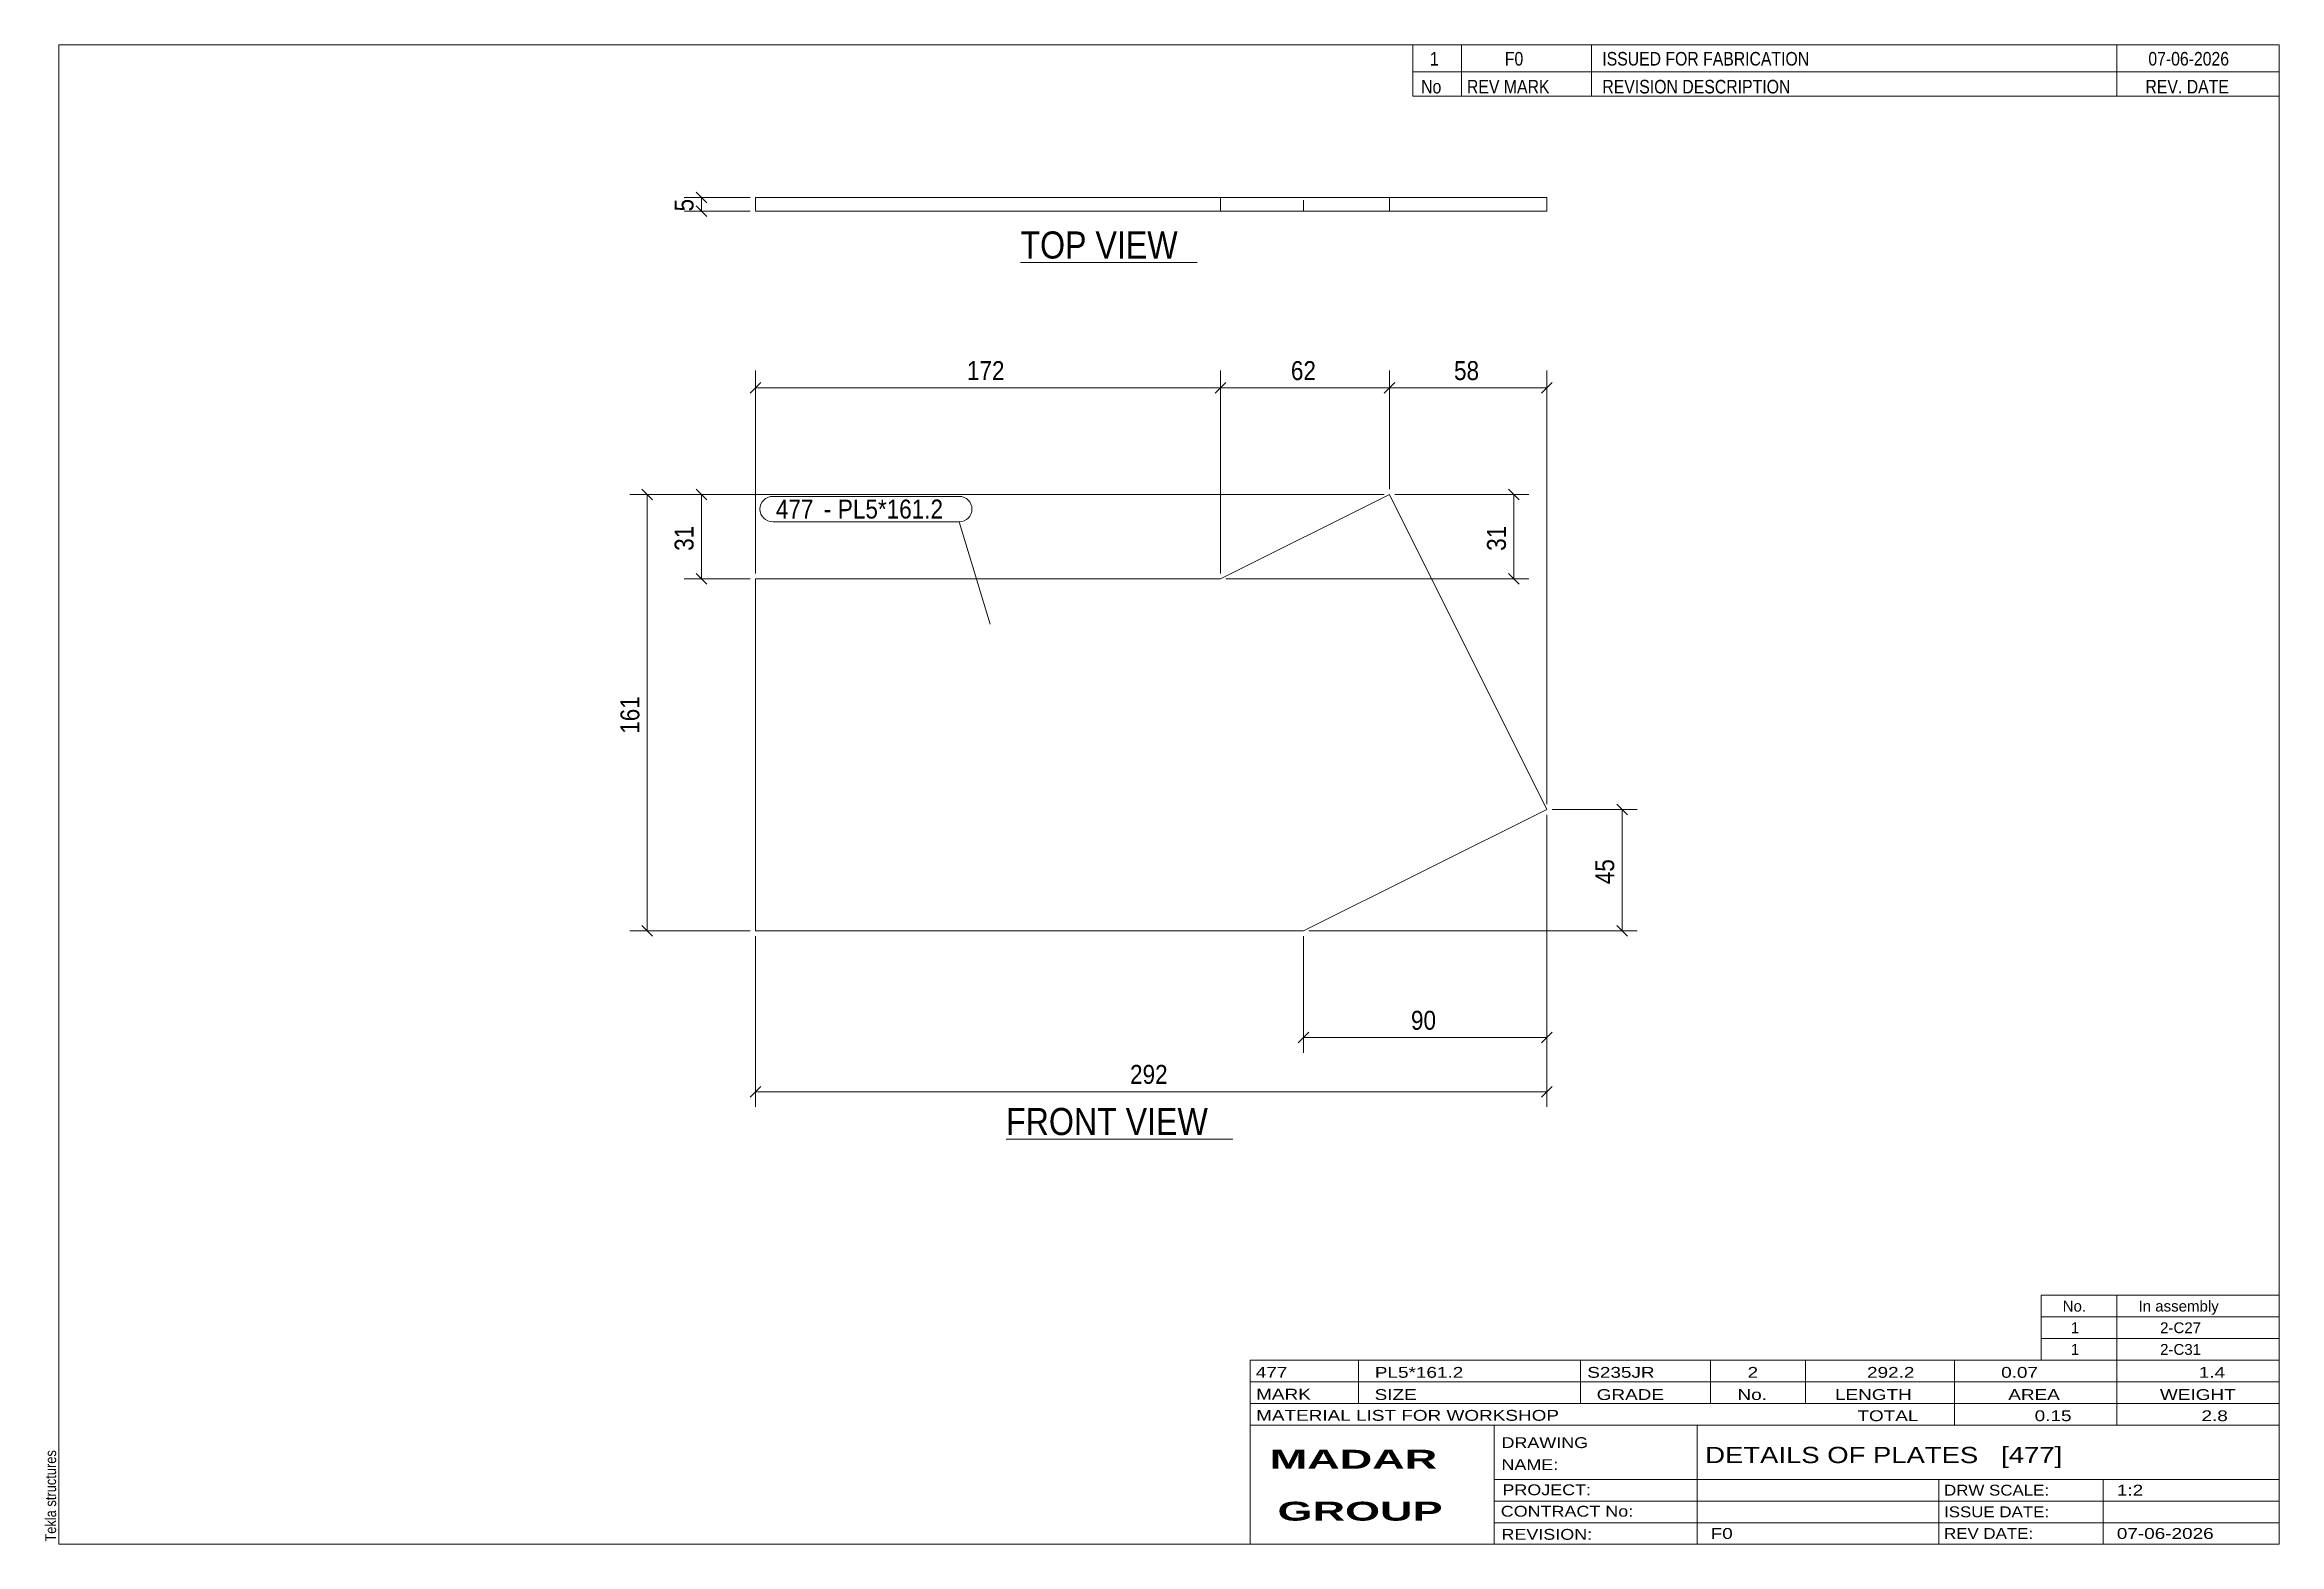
# Model space of a CAD drawing. Header units: millimetres. Extents: x 2 to 415, y 5 to 282.
import ezdxf

# ---------------------------------------------------------------- set-up
doc = ezdxf.new("R2010")
doc.units = ezdxf.units.MM
doc.linetypes.add('XKITLINE00', pattern=[0])
doc.linetypes.add('XKITLINE02', pattern=[4, 2, -2])
for name, color, linetype, lineweight in [('Dimensions', 7, 'Continuous', 0), ('DrawingSheet', 5, 'Continuous', 0), ('OtherObjectType', 7, 'Continuous', 0), ('Part', 2, 'Continuous', 0), ('PartMark', 7, 'Continuous', 0)]:
    doc.layers.add(name, color=color, linetype=linetype, lineweight=lineweight)
doc.styles.add('ARIAL', font='ARIAL.TTF')
doc.styles.add('ARIAL_BOLD', font='ARIALBD.TTF')
doc.styles.add('ARIAL_NARROW', font='ARIALN.TTF')

# ---------------------------------------------------------------- blocks, each defined once
blk = doc.blocks.new('*A1')
at = {"layer": 'Part', "color": 2, "linetype": 'XKITLINE00', "lineweight": 0}
for p, q in [((219.49, 183.31), (250.71, 198.89)), ((250.71, 198.89), (279.73, 140.73)), ((133.65, 118.31), (133.65, 183.31)), ((133.65, 183.31), (219.49, 183.31)), ((279.73, 140.73), (234.81, 118.31)), ((234.81, 118.31), (133.65, 118.31))]:
    blk.add_line(p, q, dxfattribs=at)
blk = doc.blocks.new('*A2')
at = {"layer": 'Part', "color": 2, "linetype": 'XKITLINE00', "lineweight": 0}
for p, q in [((133.65, 253.75), (279.73, 253.75)), ((133.65, 251.25), (133.65, 253.75)), ((219.49, 251.25), (219.49, 253.75)), ((250.71, 251.25), (250.71, 253.75)), ((279.73, 253.75), (279.73, 251.25)), ((250.71, 251.25), (133.65, 251.25)), ((279.73, 251.25), (250.71, 251.25))]:
    blk.add_line(p, q, dxfattribs=at)
at = {"layer": 'Part', "color": 7, "linetype": 'XKITLINE02', "lineweight": 0}
for p, q in [((133.65, 251.25), (133.65, 253.75)), ((234.81, 251.25), (234.81, 253.75))]:
    blk.add_line(p, q, dxfattribs=at)
blk = doc.blocks.new('*A3')
at = {"layer": 'DrawingSheet', "color": 5, "linetype": 'XKITLINE00', "lineweight": 0}
for p, q in [((415, 282), (5, 282)), ((5, 282), (5, 5)), ((415, 5), (415, 282)), ((5, 5), (415, 5))]:
    blk.add_line(p, q, dxfattribs=at)
at = {"layer": 'DrawingSheet', "color": 5, "style": 'ARIAL', "width": 0.85}
blk.add_text('Tekla structures', height=2, rotation=90, dxfattribs=at).set_placement((4.5, 5.5))
blk = doc.blocks.new('*A4')
at = {"layer": 'OtherObjectType', "color": 7, "linetype": 'XKITLINE00', "lineweight": 0}
for p, q in [((371, 51), (415, 51)), ((371, 47), (371, 51)), ((385, 47), (385, 51)), ((415, 47), (415, 51)), ((371, 47), (415, 47)), ((371, 43), (371, 47)), ((385, 43), (385, 47)), ((415, 43), (415, 47)), ((371, 43), (415, 43)), ((371, 39), (371, 43)), ((385, 39), (385, 43)), ((415, 39), (415, 43)), ((371, 39), (415, 39))]:
    blk.add_line(p, q, dxfattribs=at)
at = {"layer": 'OtherObjectType', "color": 7, "style": 'ARIAL_NARROW', "width": 1.211571}
for s, p in [('No.', (375, 48)), ('In assembly', (389, 48)), ('1', (376.5, 44)), ('2-C27', (392.99, 44)), ('1', (376.5, 40)), ('2-C31', (392.99, 40))]:
    blk.add_text(s, height=2, dxfattribs=at).set_placement(p)
blk = doc.blocks.new('*A5')
at = {"layer": 'OtherObjectType', "color": 7, "linetype": 'XKITLINE00', "lineweight": 0}
for p, q in [((255, 282), (415, 282)), ((415, 282), (255, 282)), ((255, 282), (255, 277)), ((264, 282), (264, 277)), ((288, 282), (288, 277)), ((385, 282), (385, 277)), ((415, 282), (415, 277)), ((255, 277), (415, 277)), ((255, 277), (255, 272.5)), ((255, 277), (415, 277)), ((264, 277), (264, 272.5)), ((288, 277), (288, 272.5)), ((385, 277), (385, 272.5)), ((415, 277), (415, 272.5)), ((415, 272.5), (255, 272.5))]:
    blk.add_line(p, q, dxfattribs=at)
at = {"layer": 'OtherObjectType', "color": 7, "style": 'ARIAL_NARROW'}
for s, width, p in [('1', 1.017001, (258.16, 278.15)), ('F0', 1.017001, (272, 278.15)), ('ISSUED FOR FABRICATION', 1.017001, (290, 278.15)), ('07-06-2026', 1.017001, (390.82, 278.15)), ('No', 1.02, (256.54, 273)), ('REV MARK', 1.02, (265, 273)), ('REVISION DESCRIPTION', 1.02, (290, 273)), ('REV. DATE', 1.02, (390.28, 273))]:
    blk.add_text(s, height=2.5, dxfattribs=dict(at, width=width)).set_placement(p)
blk = doc.blocks.new('*A6')
at = {"layer": 'OtherObjectType', "color": 7, "linetype": 'XKITLINE00', "lineweight": 0}
for p, q in [((225, 39), (415, 39)), ((225, 39), (225, 35)), ((225, 39), (415, 39)), ((245, 35), (245, 39)), ((286, 35), (286, 39)), ((310, 35), (310, 39)), ((327.5, 35), (327.5, 39)), ((355, 35), (355, 39)), ((385, 35), (385, 39)), ((415, 35), (415, 39)), ((225, 35), (415, 35)), ((225, 35), (225, 5)), ((225, 35), (415, 35)), ((245, 31), (245, 35)), ((286, 31), (286, 35)), ((310, 31), (310, 35)), ((327.5, 31), (327.5, 35)), ((355, 31), (355, 35)), ((385, 31), (385, 35)), ((415, 31), (415, 35)), ((225, 31), (415, 31)), ((355, 27), (355, 31)), ((385, 27), (385, 31)), ((415, 27), (415, 31)), ((225, 27), (415, 27)), ((270, 21), (270, 27)), ((307.5, 17), (307.5, 27)), ((415, 21), (415, 27)), ((270, 21), (270, 5)), ((415, 17), (415, 21)), ((270, 17), (415, 17)), ((307.5, 5), (307.5, 17)), ((352.16, 13), (352.16, 17)), ((382.5, 5), (382.5, 17)), ((415, 13), (415, 17)), ((270, 13), (415, 13)), ((352.16, 5), (352.16, 13)), ((415, 9), (415, 13)), ((270, 9), (415, 9)), ((415, 5), (415, 9)), ((225, 5), (415, 5)), ((262.5, 5), (415, 5))]:
    blk.add_line(p, q, dxfattribs=at)
at = {"layer": 'OtherObjectType', "color": 7, "style": 'ARIAL_NARROW'}
for s, height, width, p in [('477', 2, 1.525501, (226.01, 35.76)), ('PL5*161.2', 2, 1.525501, (248, 35.76)), ('S235JR', 2, 1.525501, (287.22, 35.76)), ('2', 2, 1.525501, (316.82, 35.76)), ('292.2', 2, 1.525501, (338.88, 35.76)), ('0.07', 2, 1.525501, (363.64, 35.76)), ('1.4', 2, 1.525501, (400.14, 35.76)), ('MARK', 2, 1.525501, (226.08, 31.73)), ('SIZE', 2, 1.525501, (247.96, 31.66)), ('GRADE', 2, 1.525501, (288.96, 31.66)), ('No.', 2, 1.525501, (314.96, 31.66)), ('LENGTH', 2, 1.525501, (332.96, 31.66)), ('AREA', 2, 1.525501, (364.96, 31.66)), ('WEIGHT', 2, 1.525501, (392.96, 31.66)), ('MATERIAL LIST FOR WORKSHOP', 2, 1.525501, (226.08, 27.82)), ('TOTAL', 2, 1.525501, (337.1, 27.75)), ('0.15', 2, 1.525501, (369.83, 27.75)), ('2.8', 2, 1.525501, (400.63, 27.75)), ('DRAWING', 2, 1.445, (271.38, 22.78)), ('NAME:', 2, 1.445, (271.38, 18.72)), ('DETAILS OF PLATES   [477]', 3, 1.474651, (309, 20)), ('PROJECT:', 2, 1.445, (271.55, 14.07)), ('DRW SCALE:', 2, 1.36, (353.1, 14)), ('1:2', 2, 1.525501, (385, 14)), ('CONTRACT No:', 2, 1.445, (271.25, 10.11)), ('ISSUE DATE:', 2, 1.36, (353.1, 10)), ('REVISION:', 2, 1.445, (271.38, 5.84)), ('F0', 2, 1.525501, (310, 6)), ('REV DATE:', 2, 1.36, (353.1, 6)), ('07-06-2026', 2, 1.525501, (385, 6))]:
    blk.add_text(s, height=height, dxfattribs=dict(at, width=width)).set_placement(p)
at = {"layer": 'OtherObjectType', "color": 1, "style": 'ARIAL_BOLD', "width": 1.7}
for s, p in [('MADAR ', (228.58, 18.97)), ('GROUP', (230.03, 9.37))]:
    blk.add_text(s, height=3.5, dxfattribs=at).set_placement(p)
blk = doc.blocks.new('*A7')
at = {"layer": 'Dimensions', "color": 7, "linetype": 'XKITLINE00', "lineweight": 0}
for p, q in [((249.71, 198.89), (110.45, 198.89)), ((112.66, 199.88), (114.64, 197.9)), ((113.65, 118.31), (113.65, 198.89)), ((132.65, 118.31), (110.45, 118.31)), ((112.66, 119.3), (114.64, 117.32))]:
    blk.add_line(p, q, dxfattribs=at)
at = {"layer": 'Dimensions', "color": 3}
for p in [(113.65, 198.89), (113.65, 118.31)]:
    blk.add_point(p, dxfattribs=at)
at = {"layer": 'Dimensions', "color": 3, "style": 'ARIAL', "width": 0.85}
blk.add_text('161', height=3.5, rotation=90.0002, dxfattribs=at).set_placement((112.2, 154.71))
blk = doc.blocks.new('*A8')
at = {"layer": 'Dimensions', "color": 7, "linetype": 'XKITLINE00', "lineweight": 0}
for p, q in [((249.71, 198.89), (120.45, 198.89)), ((122.66, 199.88), (124.64, 197.9)), ((123.65, 183.31), (123.65, 198.89)), ((132.65, 183.31), (120.45, 183.31)), ((122.66, 184.3), (124.64, 182.32))]:
    blk.add_line(p, q, dxfattribs=at)
at = {"layer": 'Dimensions', "color": 3}
for p in [(123.65, 198.89), (123.65, 183.31)]:
    blk.add_point(p, dxfattribs=at)
at = {"layer": 'Dimensions', "color": 3, "style": 'ARIAL', "width": 0.85}
blk.add_text('31', height=3.5, rotation=90.0002, dxfattribs=at).set_placement((122.2, 188.51))
blk = doc.blocks.new('*A9')
at = {"layer": 'Dimensions', "color": 7, "linetype": 'XKITLINE00', "lineweight": 0}
for p, q in [((280.73, 140.73), (296.45, 140.73)), ((292.66, 141.72), (294.64, 139.74)), ((293.65, 118.31), (293.65, 140.73)), ((235.81, 118.31), (296.45, 118.31)), ((292.66, 119.3), (294.64, 117.32))]:
    blk.add_line(p, q, dxfattribs=at)
at = {"layer": 'Dimensions', "color": 3}
for p in [(293.65, 140.73), (293.65, 118.31)]:
    blk.add_point(p, dxfattribs=at)
at = {"layer": 'Dimensions', "color": 3, "style": 'ARIAL', "width": 0.85}
blk.add_text('45', height=3.5, rotation=90.0002, dxfattribs=at).set_placement((292.2, 126.93))
blk = doc.blocks.new('*A10')
at = {"layer": 'Dimensions', "color": 7, "linetype": 'XKITLINE00', "lineweight": 0}
for p, q in [((251.71, 198.89), (276.45, 198.89)), ((272.66, 199.88), (274.64, 197.9)), ((273.65, 183.31), (273.65, 198.89)), ((220.49, 183.31), (276.45, 183.31)), ((272.66, 184.3), (274.64, 182.32))]:
    blk.add_line(p, q, dxfattribs=at)
at = {"layer": 'Dimensions', "color": 3}
for p in [(273.65, 198.89), (273.65, 183.31)]:
    blk.add_point(p, dxfattribs=at)
at = {"layer": 'Dimensions', "color": 3, "style": 'ARIAL', "width": 0.85}
blk.add_text('31', height=3.5, rotation=90.0002, dxfattribs=at).set_placement((272.2, 188.51))
blk = doc.blocks.new('*A11')
at = {"layer": 'Dimensions', "color": 7, "linetype": 'XKITLINE00', "lineweight": 0}
for p, q in [((279.73, 139.73), (279.73, 85.8)), ((133.65, 117.31), (133.65, 85.8)), ((134.64, 89.59), (132.66, 87.61)), ((133.65, 88.6), (279.73, 88.6)), ((280.72, 89.59), (278.74, 87.61))]:
    blk.add_line(p, q, dxfattribs=at)
at = {"layer": 'Dimensions', "color": 3}
for p in [(133.65, 88.6), (279.73, 88.6)]:
    blk.add_point(p, dxfattribs=at)
at = {"layer": 'Dimensions', "color": 3, "style": 'ARIAL', "width": 0.85}
blk.add_text('292', height=3.5, dxfattribs=at).set_placement((202.8, 90.05))
blk = doc.blocks.new('*A12')
at = {"layer": 'Dimensions', "color": 7, "linetype": 'XKITLINE00', "lineweight": 0}
for p, q in [((279.73, 139.73), (279.73, 95.8)), ((234.81, 117.31), (234.81, 95.8)), ((235.8, 99.59), (233.82, 97.61)), ((280.72, 99.59), (278.74, 97.61)), ((234.81, 98.6), (279.73, 98.6))]:
    blk.add_line(p, q, dxfattribs=at)
at = {"layer": 'Dimensions', "color": 3}
for p in [(234.81, 98.6), (279.73, 98.6)]:
    blk.add_point(p, dxfattribs=at)
at = {"layer": 'Dimensions', "color": 3, "style": 'ARIAL', "width": 0.85}
blk.add_text('90', height=3.5, dxfattribs=at).set_placement((254.67, 100.05))
blk = doc.blocks.new('*A13')
at = {"layer": 'Dimensions', "color": 7, "linetype": 'XKITLINE00', "lineweight": 0}
for p, q in [((134.64, 219.59), (132.66, 217.61)), ((133.65, 184.31), (133.65, 221.8)), ((220.48, 219.59), (218.5, 217.61)), ((219.49, 184.31), (219.49, 221.8)), ((133.65, 218.6), (219.49, 218.6))]:
    blk.add_line(p, q, dxfattribs=at)
at = {"layer": 'Dimensions', "color": 3}
for p in [(133.65, 218.6), (219.49, 218.6)]:
    blk.add_point(p, dxfattribs=at)
at = {"layer": 'Dimensions', "color": 3, "style": 'ARIAL', "width": 0.85}
blk.add_text('172', height=3.5, dxfattribs=at).set_placement((172.68, 220.05))
blk = doc.blocks.new('*A14')
at = {"layer": 'Dimensions', "color": 7, "linetype": 'XKITLINE00', "lineweight": 0}
for p, q in [((220.48, 219.59), (218.5, 217.61)), ((219.49, 184.31), (219.49, 221.8)), ((251.7, 219.59), (249.72, 217.61)), ((250.71, 199.89), (250.71, 221.8)), ((219.49, 218.6), (250.71, 218.6))]:
    blk.add_line(p, q, dxfattribs=at)
at = {"layer": 'Dimensions', "color": 3}
for p in [(219.49, 218.6), (250.71, 218.6)]:
    blk.add_point(p, dxfattribs=at)
at = {"layer": 'Dimensions', "color": 3, "style": 'ARIAL', "width": 0.85}
blk.add_text('62', height=3.5, dxfattribs=at).set_placement((232.5, 220.05))
blk = doc.blocks.new('*A15')
at = {"layer": 'Dimensions', "color": 7, "linetype": 'XKITLINE00', "lineweight": 0}
for p, q in [((251.7, 219.59), (249.72, 217.61)), ((250.71, 199.89), (250.71, 221.8)), ((280.72, 219.59), (278.74, 217.61)), ((279.73, 141.73), (279.73, 221.8)), ((250.71, 218.6), (279.73, 218.6))]:
    blk.add_line(p, q, dxfattribs=at)
at = {"layer": 'Dimensions', "color": 3}
for p in [(250.71, 218.6), (279.73, 218.6)]:
    blk.add_point(p, dxfattribs=at)
at = {"layer": 'Dimensions', "color": 3, "style": 'ARIAL', "width": 0.85}
blk.add_text('58', height=3.5, dxfattribs=at).set_placement((262.62, 220.05))
blk = doc.blocks.new('*A16')
at = {"layer": 'PartMark', "color": 7, "linetype": 'XKITLINE00', "lineweight": 0}
for p, q in [((136.81, 198.57), (171.26, 198.57)), ((136.81, 193.87), (171.26, 193.87)), ((176.95, 174.96), (171.26, 193.87))]:
    blk.add_line(p, q, dxfattribs=at)
for centre, start, end in [((136.81, 196.22), 90, 270), ((171.26, 196.22), 270, 90)]:
    blk.add_arc(centre, 2.35, start, end, dxfattribs=at)
at = {"layer": 'PartMark', "color": 1, "style": 'ARIAL', "width": 0.85}
blk.add_text('477', height=3.5, dxfattribs=at).set_placement((137.41, 194.47))
at = {"layer": 'PartMark', "color": 3, "style": 'ARIAL', "width": 0.85}
for s, p in [('-', (146.25, 194.47)), ('PL5*161.2', (148.85, 194.47))]:
    blk.add_text(s, height=3.5, dxfattribs=at).set_placement(p)
blk = doc.blocks.new('*A17')
at = {"layer": 'OtherObjectType', "color": 7, "linetype": 'XKITLINE00', "lineweight": 0}
blk.add_line((179.9, 79.85), (221.75, 79.85), dxfattribs=at)
at = {"layer": 'OtherObjectType', "color": 3, "style": 'ARIAL', "width": 0.85}
blk.add_text('FRONT VIEW', height=5, dxfattribs=at).set_placement((179.9, 80.6))
blk = doc.blocks.new('*A18')
at = {"layer": 'Dimensions', "color": 7, "linetype": 'XKITLINE00', "lineweight": 0}
for p, q in [((132.65, 253.75), (120.45, 253.75)), ((122.66, 254.74), (124.64, 252.76)), ((122.66, 252.24), (124.64, 250.26)), ((123.65, 251.25), (123.65, 253.75)), ((132.65, 251.25), (120.45, 251.25))]:
    blk.add_line(p, q, dxfattribs=at)
at = {"layer": 'Dimensions', "color": 3}
for p in [(123.65, 253.75), (123.65, 251.25)]:
    blk.add_point(p, dxfattribs=at)
at = {"layer": 'Dimensions', "color": 3, "style": 'ARIAL', "width": 0.85}
blk.add_text('5', height=3.5, rotation=90.0002, dxfattribs=at).set_placement((122.2, 251.2))
blk = doc.blocks.new('*A19')
at = {"layer": 'OtherObjectType', "color": 7, "linetype": 'XKITLINE00', "lineweight": 0}
blk.add_line((182.56, 241.75), (215.17, 241.75), dxfattribs=at)
at = {"layer": 'OtherObjectType', "color": 3, "style": 'ARIAL', "width": 0.85}
blk.add_text('TOP VIEW', height=5, dxfattribs=at).set_placement((182.56, 242.5))

msp = doc.modelspace()

# ---------------------------------------------------------------- block references
at = {"lineweight": 0}
for name in ['*A3', '*A5', '*A18', '*A2', '*A19', '*A13', '*A14', '*A15', '*A7', '*A8', '*A1', '*A16', '*A10', '*A9', '*A11', '*A12', '*A17', '*A4', '*A6']:
    msp.add_blockref(name, (0, 0), dxfattribs=at)

doc.saveas('drawing.dxf')
